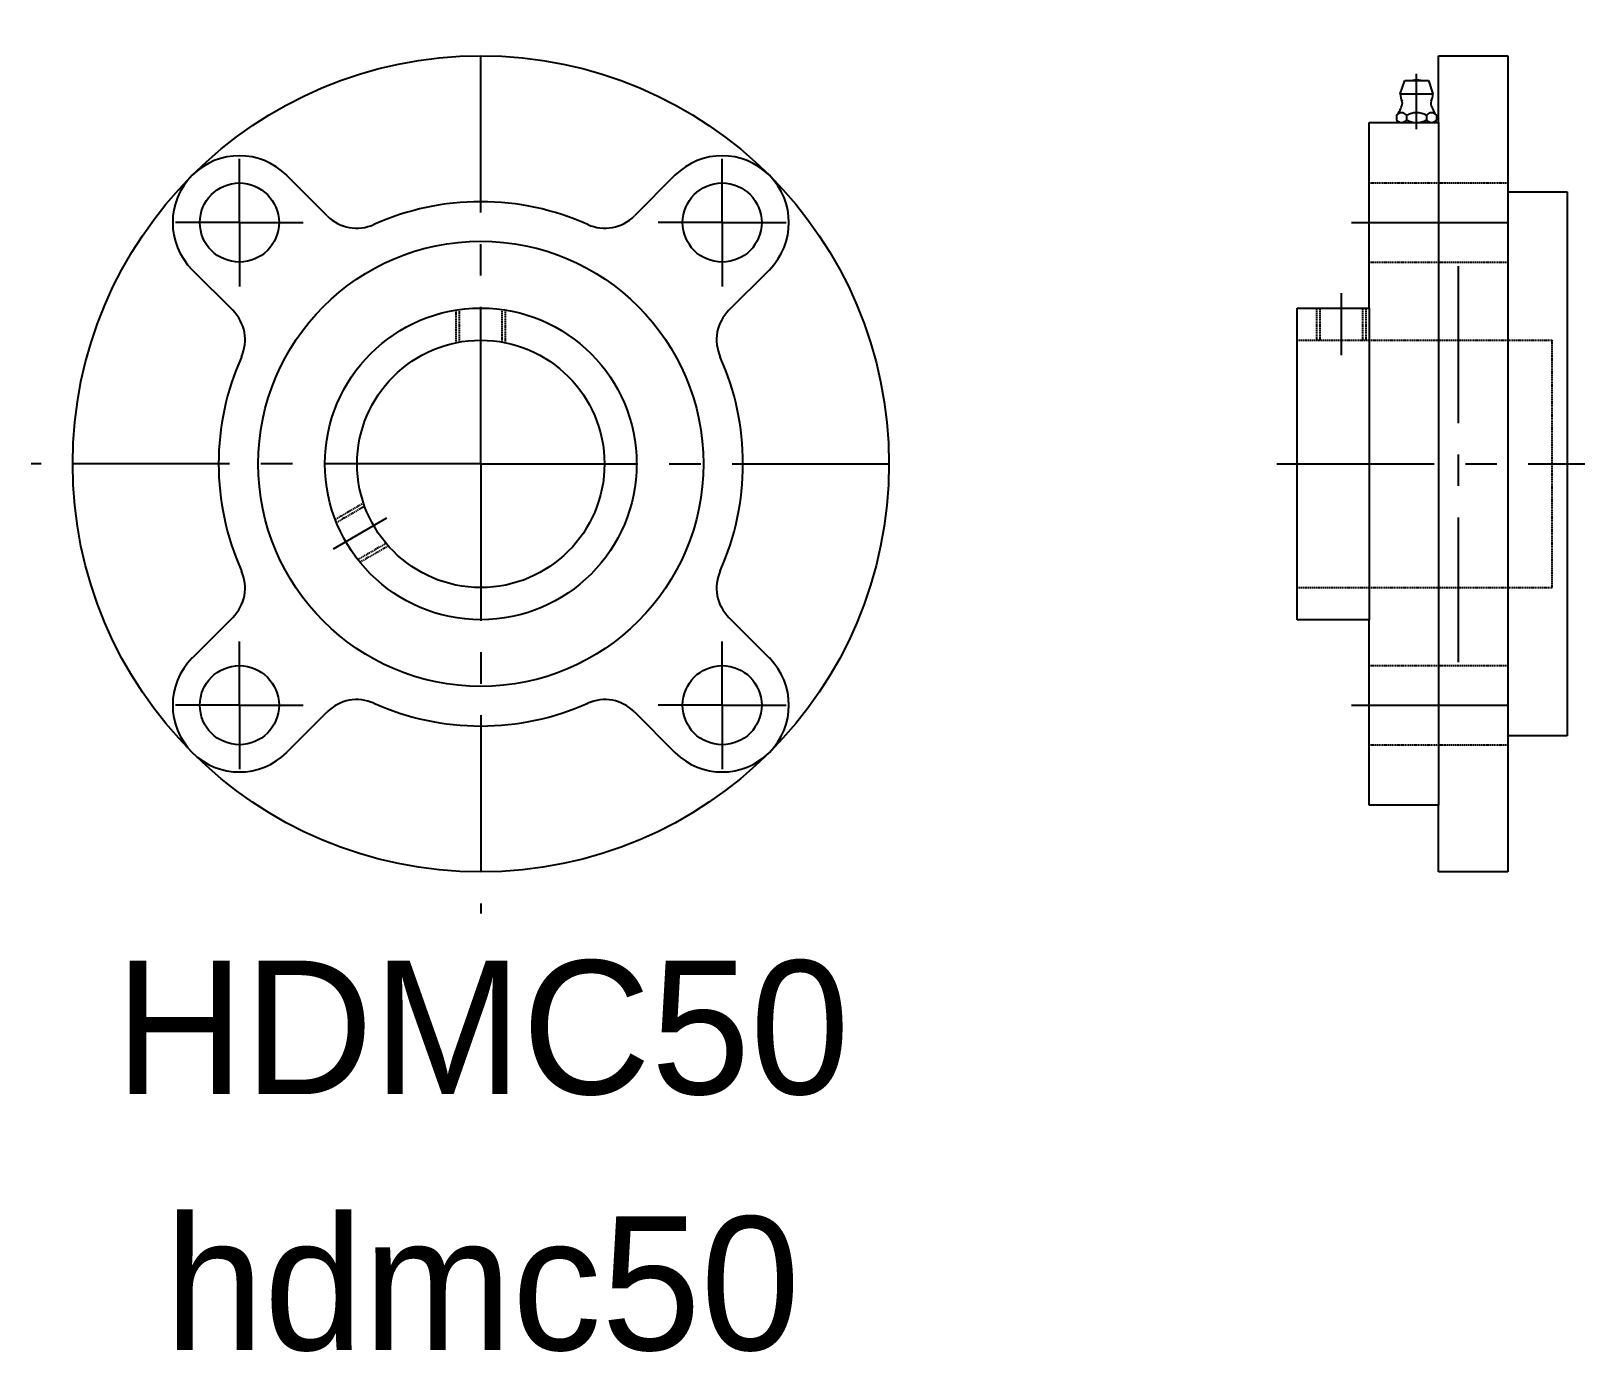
# Model space of a CAD drawing. Extents: x 947 to 1262, y 146 to 413.
import ezdxf
from ezdxf.enums import TextEntityAlignment as Align

# ---------------------------------------------------------------- set-up
doc = ezdxf.new("R2010")
doc.units = 0
doc.linetypes.add('CENTER', pattern=[50.8, 31.75, -6.35, 6.35, -6.35])
doc.linetypes.add('HIDDEN', pattern=[0.375, 0.25, -0.125])
doc.layers.get('0').update_dxf_attribs({"linetype": 'CONTINUOUS'})
doc.layers.add('CENTER', color=1, linetype='CENTER')

msp = doc.modelspace()

# ---------------------------------------------------------------- linework, layer by layer
at = {"color": 7, "linetype": 'CONTINUOUS'}
for p, q in [((1231.95, 408.23), (1245.95, 408.23)), ((1231.95, 394.73), (1231.95, 408.23)), ((1245.95, 408.23), (1245.95, 380.73)), ((1224.21, 400.53), (1225.11, 403.23)), ((1225.11, 403.23), (1229.91, 403.23)), ((1229.91, 403.23), (1230.81, 400.53)), ((1224.21, 400.53), (1230.81, 400.53)), ((1223.46, 396.2), (1223.46, 395.26)), ((1225.48, 396.2), (1225.48, 395.26)), ((1229.53, 396.2), (1229.53, 395.26)), ((1231.56, 396.2), (1231.56, 395.26)), ((1217.95, 394.73), (1231.95, 394.73)), ((1217.95, 357.23), (1217.95, 394.73)), ((1224.21, 394.73), (1230.81, 394.73)), ((1227.51, 394.73), (1227.51, 394.73)), ((1231.95, 394.73), (1231.95, 256.73)), ((1007.3, 375.87), (999.1, 384.07)), ((1077.59, 384.07), (1069.4, 375.87)), ((1245.95, 380.73), (1245.95, 270.73)), ((1245.95, 380.73), (1257.95, 380.73)), ((1257.95, 380.73), (1257.95, 325.73)), ((980.01, 364.97), (988.2, 356.78)), ((1088.49, 356.78), (1096.69, 364.97)), ((1203.35, 294.23), (1203.35, 357.23)), ((1203.35, 357.23), (1217.95, 357.23)), ((1217.95, 357.23), (1217.95, 294.23)), ((1257.95, 325.73), (1257.95, 270.73)), ((988.2, 294.67), (980.01, 286.48)), ((1096.69, 286.48), (1088.49, 294.67)), ((1217.95, 294.23), (1203.35, 294.23)), ((1217.95, 256.73), (1217.95, 294.23)), ((999.1, 267.39), (1007.3, 275.58)), ((1069.4, 275.58), (1077.59, 267.39)), ((1245.95, 270.73), (1245.95, 243.23)), ((1257.95, 270.73), (1245.95, 270.73)), ((1231.95, 256.73), (1217.95, 256.73)), ((1231.95, 243.23), (1231.95, 256.73)), ((1245.95, 243.23), (1231.95, 243.23))]:
    msp.add_line(p, q, dxfattribs=at)
at = {"color": 3, "linetype": 'HIDDEN'}
for p, q in [((1217.95, 382.52), (1245.95, 382.52)), ((1217.95, 366.52), (1245.95, 366.52)), ((1033.37, 350.23), (1033.37, 356.83)), ((1034.05, 350.36), (1034.05, 356.93)), ((1042.69, 350.35), (1042.69, 356.93)), ((1043.37, 350.22), (1043.37, 356.83)), ((1207.35, 350.73), (1207.35, 357.23)), ((1208.03, 350.73), (1208.03, 357.23)), ((1216.67, 350.73), (1216.67, 357.23)), ((1217.35, 350.73), (1217.35, 357.23)), ((1203.35, 350.73), (1254.95, 350.73)), ((1254.95, 300.73), (1254.95, 350.73)), ((1014.64, 317.81), (1008.92, 314.51)), ((1014.86, 317.16), (1009.17, 313.87)), ((1019.19, 309.67), (1013.49, 306.38)), ((1019.64, 309.15), (1013.92, 305.85)), ((1203.35, 300.73), (1254.95, 300.73)), ((1217.95, 284.94), (1245.95, 284.94)), ((1217.95, 268.94), (1245.95, 268.94))]:
    msp.add_line(p, q, dxfattribs=at)
at = {"color": 7, "linetype": 'CONTINUOUS'}
for centre, radius in [((1038.35, 325.73), 82.5), ((989.56, 374.52), 8), ((1087.14, 374.52), 8), ((1038.35, 325.73), 45), ((1038.35, 325.73), 31.5), ((1038.35, 325.73), 25), ((989.56, 276.94), 8), ((1087.14, 276.94), 8)]:
    msp.add_circle(centre, radius, dxfattribs=at)
for centre, radius, start, end in [((1227.51, 400.14), 3.2, 74.6212, 105.3788), ((1227.51, 400.53), 3.3, 180, 207.0507), ((1223.85, 398.66), 0.8, 344.7674, 27.0696), ((1231.16, 398.66), 0.8, 152.9304, 195.2326), ((1227.51, 400.53), 3.3, 332.9493, 0), ((1224.61, 395.27), 1.48, 106.5909, 141.1281), ((1218.84, 400.03), 6, 320.3375, 344.7683), ((1224.47, 395.63), 1.1, 75.0414, 104.9586), ((1224.33, 395.27), 1.48, 38.8719, 73.4091), ((1228.02, 391.37), 5.45, 106.5809, 117.7257), ((1227.51, 392.69), 4.04, 75.0501, 104.9499), ((1226.99, 391.37), 5.44, 62.2701, 73.4191), ((1230.68, 395.27), 1.48, 106.5909, 141.1281), ((1230.54, 395.63), 1.1, 75.0414, 104.9586), ((1236.17, 400.03), 6, 195.2317, 219.6625), ((1230.4, 395.27), 1.48, 38.8719, 73.4091), ((1224.61, 396.19), 1.48, 218.8826, 253.4091), ((1224.47, 395.83), 1.1, 255.0414, 284.9586), ((1224.33, 396.19), 1.48, 286.5909, 321.1283), ((1228.02, 400.08), 5.44, 242.2744, 253.4191), ((1227.51, 398.77), 4.04, 255.0501, 284.9499), ((1226.99, 400.08), 5.45, 286.5809, 297.7299), ((1230.68, 396.19), 1.48, 218.8826, 253.4091), ((1230.54, 395.83), 1.1, 255.0414, 284.9586), ((1230.4, 396.19), 1.48, 286.5909, 321.1283), ((989.56, 374.52), 13.5, 45, 225), ((1087.14, 374.52), 13.5, 315, 135), ((1038.35, 325.73), 53, 90, 114.0524), ((1038.35, 325.73), 53, 65.9476, 90), ((1013.29, 381.87), 8.48, 225, 294.0524), ((1063.41, 381.87), 8.48, 245.9476, 315), ((982.21, 350.79), 8.48, 335.9476, 45), ((1094.49, 350.79), 8.48, 135, 204.0524), ((1038.35, 325.73), 53, 155.9476, 180), ((1038.35, 325.73), 53, 0, 24.0524), ((1038.35, 325.73), 53, 180, 204.0524), ((1038.35, 325.73), 53, 335.9476, 0), ((982.21, 300.67), 8.48, 315, 24.0524), ((1094.49, 300.67), 8.48, 155.9476, 225), ((989.56, 276.94), 13.5, 135, 315), ((1087.14, 276.94), 13.5, 225, 45), ((1013.29, 269.59), 8.48, 65.9476, 135), ((1038.35, 325.73), 53, 245.9476, 270), ((1038.35, 325.73), 53, 270, 294.0524), ((1063.41, 269.59), 8.48, 45, 114.0524)]:
    msp.add_arc(centre, radius, start, end, dxfattribs=at)
at = {"layer": 'CENTER', "color": 1, "linetype": 'CENTER'}
for p, q in [((1038.37, 325.73), (1038.37, 413.23)), ((1227.51, 393.42), (1227.51, 404.61)), ((989.56, 374.52), (989.56, 387.43)), ((1087.14, 374.52), (1087.14, 387.43)), ((989.56, 374.52), (976.65, 374.52)), ((989.56, 374.52), (989.56, 361.61)), ((989.56, 374.52), (1002.47, 374.52)), ((1087.14, 374.52), (1074.23, 374.52)), ((1087.14, 374.52), (1100.05, 374.52)), ((1087.14, 374.52), (1087.14, 361.61)), ((1214.39, 374.52), (1245.95, 374.52)), ((1235.95, 365.71), (1235.95, 285.62)), ((1212.35, 347.73), (1212.35, 360.23)), ((1038.35, 325.73), (947.44, 325.73)), ((1038.35, 325.73), (1125.85, 325.73)), ((1038.35, 325.73), (1038.35, 234.82)), ((1199.29, 325.73), (1261.54, 325.73)), ((1019.3, 314.73), (1008.47, 308.48)), ((1019.3, 314.73), (1008.47, 308.48)), ((989.56, 276.94), (989.56, 289.85)), ((1087.14, 276.94), (1087.14, 289.85)), ((989.56, 276.94), (976.65, 276.94)), ((989.56, 276.94), (989.56, 264.03)), ((989.56, 276.94), (1002.47, 276.94)), ((1087.14, 276.94), (1074.23, 276.94)), ((1087.14, 276.94), (1087.14, 264.03)), ((1087.14, 276.94), (1100.05, 276.94)), ((1214.39, 276.94), (1245.95, 276.94))]:
    msp.add_line(p, q, dxfattribs=at)

# ---------------------------------------------------------------- texts
at = {"color": 7, "linetype": 'CONTINUOUS'}
for s, p in [('HDMC50', (1038.66, 198.31)), ('hdmc50', (1038.66, 146.57))]:
    msp.add_text(s, height=27, dxfattribs=at).set_placement(p, align=Align.CENTER)

doc.saveas('drawing.dxf')
